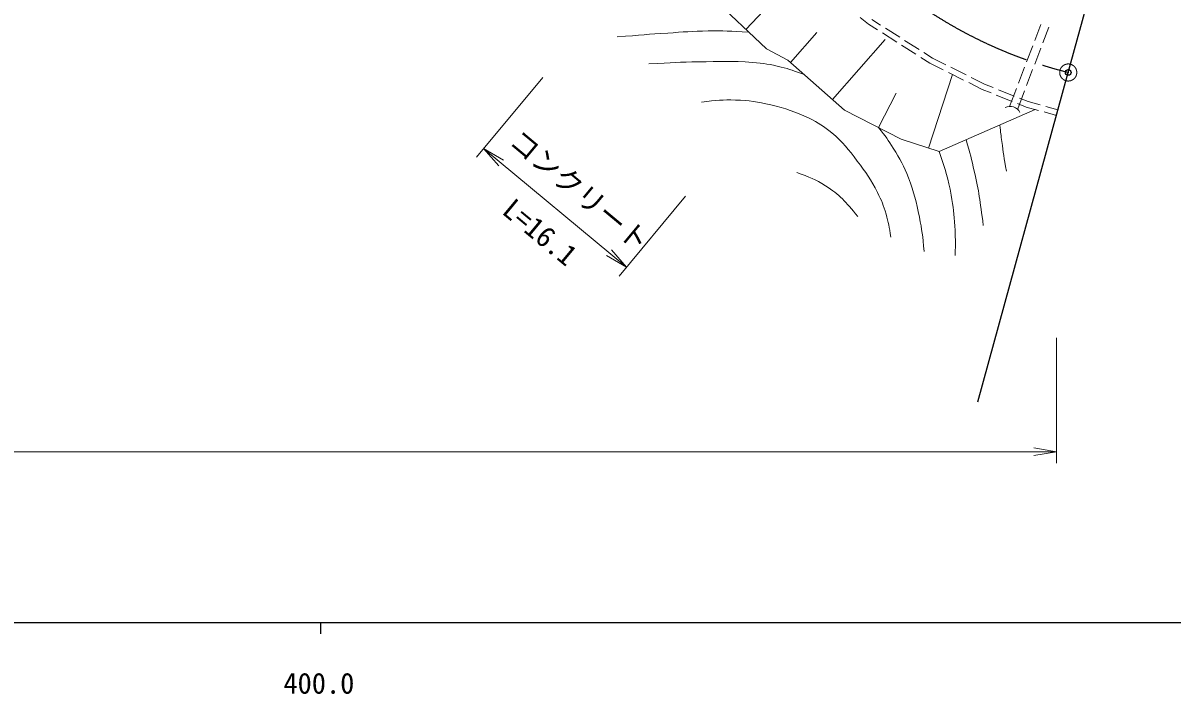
# Model space of a CAD drawing. Units: millimetres, scale not verified. Extents: x 40000 to 680000, y 20000 to 380000.
# Drawn here: x 441843 to 542810, y 198715 to 257679 of the extents above; entities that cross this region are included whole.
import ezdxf
from ezdxf.enums import TextEntityAlignment as Align

# ---------------------------------------------------------------- set-up
doc = ezdxf.new("R2010")
doc.units = ezdxf.units.MM
doc.header["$LTSCALE"] = 1000
doc.header["$PDMODE"] = 32
doc.header["$PDSIZE"] = 500
doc.linetypes.add('CHAIN', pattern=[18.5, 12, -1.5, 3.5, -1.5])
for name, color, linetype, lineweight in [('M-BMK', 2, 'CHAIN', 13), ('M-BMK-OTRS', 5, 'Continuous', 25), ('M-STR-HTXT', 7, 'Continuous', 13), ('M-TTL-BAND', 7, 'Continuous', 25), ('M-WORK', 1, 'Continuous', 13)]:
    doc.layers.add(name, color=color, linetype=linetype, lineweight=lineweight)
doc.layers.add('M-OTRS', color=6, linetype='Continuous')
doc.styles.add('ＭＳ ゴシック', font='')
doc.styles.get('ＭＳ ゴシック').set_extended_font_data('MS Gothic')

# ---------------------------------------------------------------- blocks, each defined once
blk = doc.blocks.new('open_arrow')
at = {"color": 0, "linetype": 'Continuous', "lineweight": -2}
blk.add_lwpolyline([(7.5, 1.25), (0, 0), (7.5, -1.25)], dxfattribs=at)

msp = doc.modelspace()

# ---------------------------------------------------------------- linework, layer by layer
at = {"layer": 'M-BMK'}
msp.add_circle((533691, 253329), 750, dxfattribs=at)
msp.add_arc((543415, 292129), 40000, 233.22856, 255.92999, dxfattribs=at)
at = {"layer": 'M-BMK-OTRS'}
for p, q in [((533691, 253329), (541623, 282261)), ((525758, 224397), (533691, 253329))]:
    msp.add_line(p, q, dxfattribs=at)
at = {"layer": 'M-OTRS'}
msp.add_point((533691, 253329), dxfattribs=at)
at = {"layer": 'M-STR-HTXT'}
for p, q in [((487509, 252891), (481684, 245883)), ((482323, 246652), (494883, 236211)), ((500070, 242450), (494244, 235442)), ((532658, 230000), (532658, 219000)), ((296623, 220000), (532658, 220000))]:
    msp.add_line(p, q, dxfattribs=at)
at = {"layer": 'M-TTL-BAND'}
for p, q in [((40000, 205000), (579000, 205000)), ((468000, 205000), (468000, 204000))]:
    msp.add_line(p, q, dxfattribs=at)
at = {"layer": 'M-WORK'}
for p, q in [((498546, 263562), (507178, 255410)), ((505367, 257120), (509613, 261616)), ((515411, 258175), (516144, 257569)), ((516144, 257569), (516934, 257068)), ((516438, 257974), (517204, 257488)), ((530746, 256140), (531280, 257541)), ((509276, 254193), (511594, 256837)), ((517356, 256800), (518623, 255997)), ((517627, 257221), (518894, 256418)), ((531455, 255920), (531989, 257321)), ((512977, 250947), (517614, 256234)), ((519045, 255730), (520312, 254927)), ((519316, 256150), (520583, 255347)), ((530034, 254271), (530568, 255672)), ((530742, 254051), (531277, 255453)), ((507178, 255410), (509043, 254398)), ((520735, 254659), (521525, 254159)), ((521005, 255080), (521772, 254594)), ((521772, 254594), (522939, 254007)), ((509043, 254398), (514025, 250028)), ((521525, 254159), (522713, 253561)), ((523385, 253783), (524726, 253109)), ((529322, 252402), (529856, 253803)), ((530030, 252182), (530564, 253584)), ((521412, 246688), (523517, 253157)), ((523159, 253337), (524499, 252663)), ((524946, 252438), (526134, 251841)), ((525172, 252884), (526339, 252297)), ((517021, 248490), (518575, 251516)), ((526134, 251841), (526905, 251533)), ((526339, 252297), (527087, 251998)), ((527552, 251812), (528944, 251255)), ((528542, 250354), (529144, 251935)), ((529250, 250135), (529852, 251715)), ((527369, 251347), (528762, 250790)), ((529226, 250604), (529997, 250296)), ((529408, 251070), (530156, 250770)), ((530156, 250770), (531233, 250474)), ((514025, 250028), (519007, 247471)), ((522363, 246379), (530795, 250076)), ((529997, 250296), (531086, 249996)), ((531568, 249863), (532658, 249563)), ((531715, 250341), (532791, 250045)), ((519007, 247471), (522363, 246379))]:
    msp.add_line(p, q, dxfattribs=at)
msp.add_arc((528590, 249406), 950, 25.08664, 117.73122, dxfattribs=at)
for points, knots in [([(494048, 256448), (496199, 256632), (496758, 256684), (498497, 256794), (499880, 256881), (500655, 256965), (502040, 256980), (503444, 256996), (503928, 256968), (505632, 256870)], [0, 0, 0, 0, 1, 1, 1, 2, 2, 2, 3, 3, 3, 3]), ([(496846, 254077), (498938, 254202), (499507, 254233), (501215, 254263), (503067, 254296), (504111, 254370), (505957, 254210), (506943, 254124), (507502, 254057), (508461, 253810), (509265, 253603), (509560, 253499), (510478, 253139)], [0, 0, 0, 0, 1, 1, 1, 2, 2, 2, 3, 3, 3, 4, 4, 4, 4]), ([(501454, 250720), (502828, 250893), (503287, 250947), (504465, 250906), (505683, 250864), (506368, 250753), (507555, 250480), (508909, 250169), (509653, 249894), (510912, 249308), (511752, 248917), (512193, 248616), (512910, 248029), (513918, 247202), (514358, 246589), (515148, 245551), (515928, 244527), (516345, 243926), (516933, 242781), (517295, 242074), (517449, 241650), (517679, 240889), (517912, 240116), (517958, 239812), (518105, 238865)], [0, 0, 0, 0, 1, 1, 1, 2, 2, 2, 3, 3, 3, 4, 4, 4, 5, 5, 5, 6, 6, 6, 7, 7, 7, 8, 8, 8, 8]), ([(517021, 248490), (517665, 247672), (517853, 247409), (518318, 246670), (518927, 245701), (519237, 245127), (519650, 244060), (520152, 242760), (520335, 241989), (520609, 240623), (520842, 239458), (520895, 239029), (521035, 237613)], [0, 0, 0, 0, 1, 1, 1, 2, 2, 2, 3, 3, 3, 4, 4, 4, 4]), ([(528255, 244646), (528050, 245905), (527990, 246234), (527855, 247257), (527781, 247823), (527757, 248007), (527678, 248709)], [0, 0, 0, 0, 1, 1, 1, 2, 2, 2, 2]), ([(524708, 247407), (525089, 246123), (525180, 245748), (525431, 244672), (525863, 242823), (525920, 242158), (526230, 239877)], [0, 0, 0, 0, 1, 1, 1, 2, 2, 2, 2]), ([(523753, 237240), (523782, 238458), (523788, 238816), (523726, 239824), (523661, 240890), (523588, 241488), (523406, 242541), (523143, 244072), (522933, 244616), (522363, 246379)], [0, 0, 0, 0, 1, 1, 1, 2, 2, 2, 3, 3, 3, 3]), ([(509830, 244531), (510994, 244138), (511428, 243943), (512352, 243377), (513662, 242575), (514075, 241997), (515212, 240677)], [0, 0, 0, 0, 1, 1, 1, 2, 2, 2, 2])]:
    msp.add_open_spline(points, degree=3, knots=knots, dxfattribs=at)

# ---------------------------------------------------------------- block references
at = {"layer": 'M-STR-HTXT', "xscale": 267, "yscale": 267}
for p, rotation in [((482323, 246652), 320.3), ((494883, 236211), 140.3), ((532658, 220000), 180)]:
    msp.add_blockref('open_arrow', p, dxfattribs=dict(at, rotation=rotation))

# ---------------------------------------------------------------- texts
at = {"layer": 'M-STR-HTXT', "style": 'ＭＳ ゴシック'}
msp.add_text('コンクリート', height=1833, rotation=320.264, dxfattribs=at).set_placement((490759, 242945), align=Align.MIDDLE_CENTER)
msp.add_text('L=16.1', height=1833, rotation=320.264, dxfattribs=at).set_placement((486354, 238180), align=Align.BOTTOM_CENTER)
at = {"layer": 'M-TTL-BAND', "style": 'ＭＳ ゴシック'}
msp.add_text('400.0', height=1833, dxfattribs=at).set_placement((467844, 198195), align=Align.BOTTOM_CENTER)

doc.saveas('drawing.dxf')
